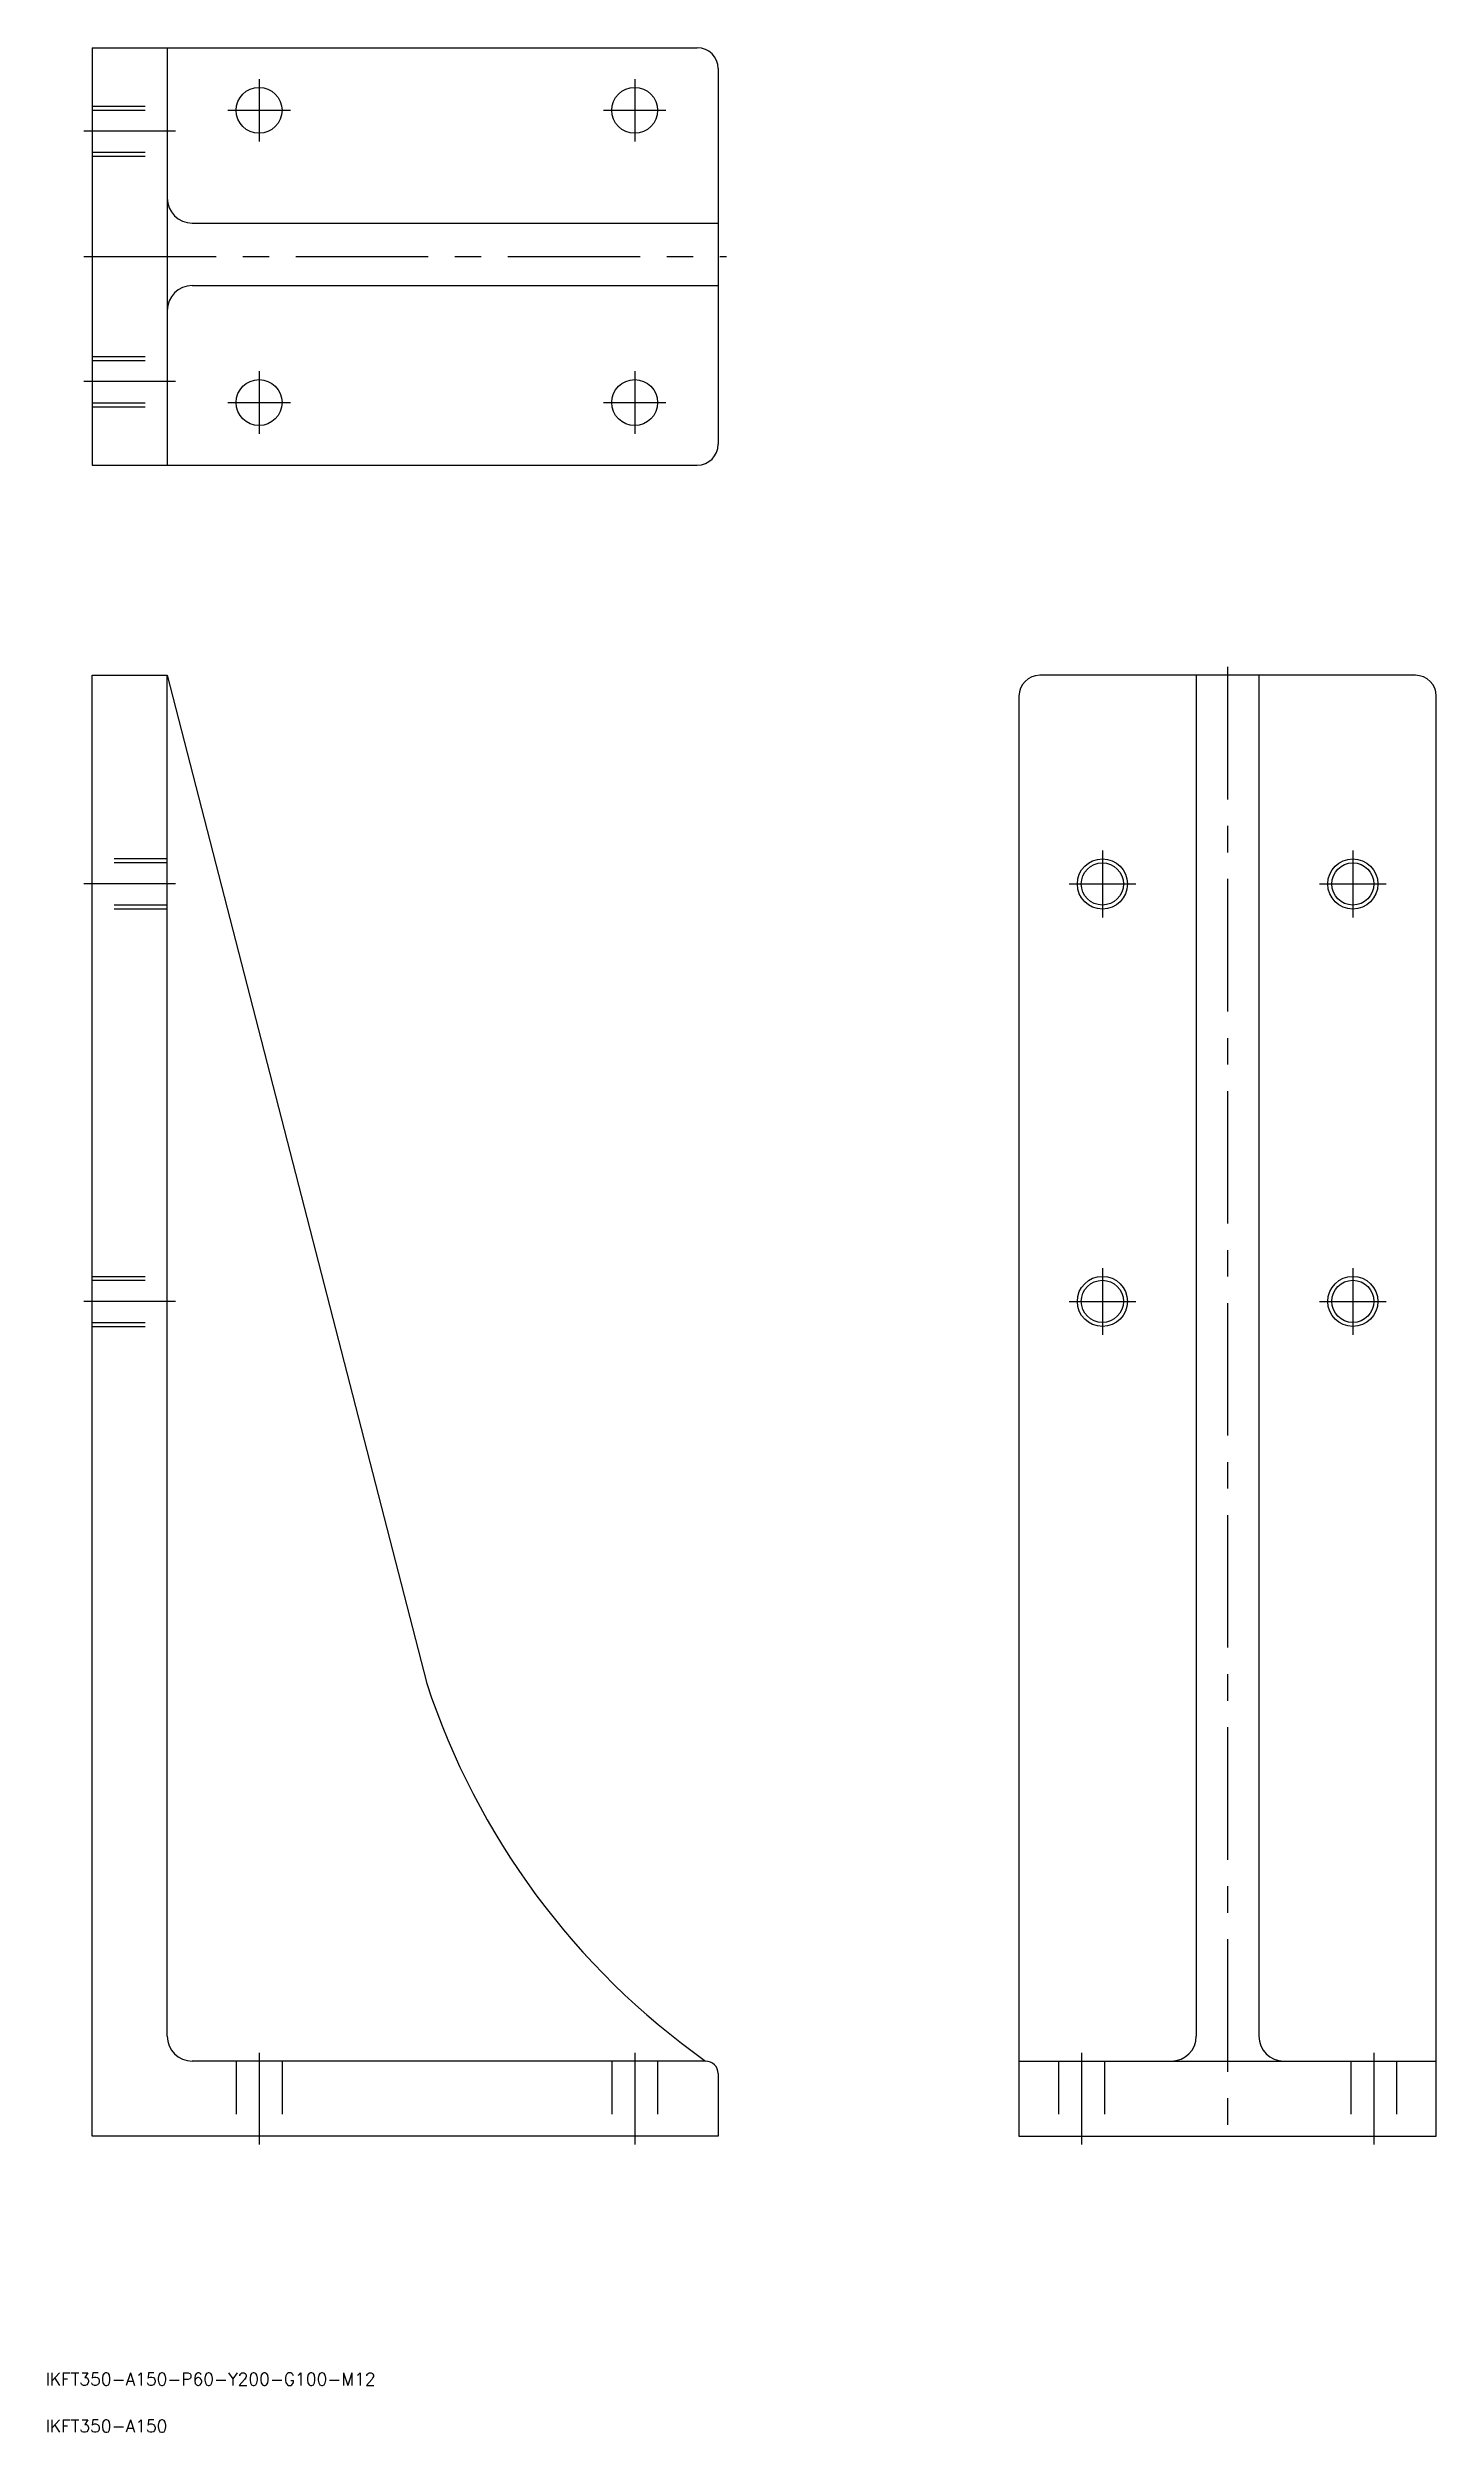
# Model space of a CAD drawing. Extents: x -283 to 50, y -71 to 500.
import ezdxf

# ---------------------------------------------------------------- set-up
doc = ezdxf.new("R2010")
doc.units = 0
doc.linetypes.add('CENTER', pattern=[50.8, 31.75, -6.35, 6.35, -6.35])
doc.linetypes.add('DASHED', pattern=[19.05, 12.7, -6.35])
doc.layers.get('0').update_dxf_attribs({"linetype": 'CONTINUOUS'})
doc.layers.add('CENTER', color=1, linetype='CENTER')
doc.styles.get("Standard").update_dxf_attribs({"font": 'txt.shx', "height": 3, "bigfont": 'bigfont.shx'})

msp = doc.modelspace()

# ---------------------------------------------------------------- linework, layer by layer
at = {"color": 7, "linetype": 'CONTINUOUS'}
for p, q in [((-272.06, 500.34), (-272.06, 400.34)), ((-272.06, 500.34), (-127.06, 500.34)), ((-254.06, 500.34), (-254.06, 400.34)), ((-122.06, 495.34), (-122.06, 405.34)), ((-248.06, 458.34), (-122.06, 458.34)), ((-248.06, 443.34), (-122.06, 443.34)), ((-272.06, 400.34), (-127.06, 400.34)), ((-272.06, 0), (-272.06, 350)), ((-272.06, 350), (-254.06, 350)), ((-254.06, 24), (-254.06, 350)), ((-254.06, 350), (-191.89, 108.46)), ((45, 350), (-45, 350)), ((-7.5, 350), (-7.5, 24)), ((7.5, 350), (7.5, 24)), ((-50, 345), (-50, 0)), ((50, 0), (50, 345)), ((-125.06, 18), (-248.06, 18)), ((-50, 18), (50, 18)), ((-122.06, 15), (-122.06, 0)), ((-122.06, 0), (-272.06, 0)), ((-50, 0), (50, 0))]:
    msp.add_line(p, q, dxfattribs=at)
at = {"color": 3, "linetype": 'DASHED'}
for p, q in [((-272.06, 486.34), (-254.06, 486.34)), ((-272.06, 485.4), (-254.06, 485.4)), ((-272.06, 475.29), (-254.06, 475.29)), ((-272.06, 474.34), (-254.06, 474.34)), ((-272.06, 426.34), (-254.06, 426.34)), ((-272.06, 425.4), (-254.06, 425.4)), ((-272.06, 415.29), (-254.06, 415.29)), ((-272.06, 414.34), (-254.06, 414.34)), ((-254.06, 306), (-272.06, 306)), ((-254.06, 305.05), (-272.06, 305.05)), ((-254.06, 294.95), (-272.06, 294.95)), ((-254.06, 294), (-272.06, 294)), ((-272.06, 206), (-254.06, 206)), ((-272.06, 205.05), (-254.06, 205.05)), ((-272.06, 194.95), (-254.06, 194.95)), ((-272.06, 194), (-254.06, 194)), ((-237.56, 18), (-237.56, 0)), ((-226.56, 18), (-226.56, 0)), ((-147.56, 18), (-147.56, 0)), ((-136.56, 18), (-136.56, 0)), ((-40.5, 18), (-40.5, 0)), ((-29.5, 18), (-29.5, 0)), ((29.5, 18), (29.5, 0)), ((40.5, 18), (40.5, 0))]:
    msp.add_line(p, q, dxfattribs=at)
at = {"color": 7, "linetype": 'CONTINUOUS'}
for centre, radius in [((-232.06, 485.34), 5.5), ((-142.06, 485.34), 5.5), ((-232.06, 415.34), 5.5), ((-142.06, 415.34), 5.5), ((-30, 300), 5.05), ((30, 300), 5.05), ((-30, 200), 5.05), ((30, 200), 5.05)]:
    msp.add_circle(centre, radius, dxfattribs=at)
at = {"color": 3, "linetype": 'CONTINUOUS'}
for centre in [(-30, 300), (30, 300), (-30, 200), (30, 200)]:
    msp.add_circle(centre, 6, dxfattribs=at)
at = {"color": 7, "linetype": 'CONTINUOUS'}
for centre, radius, start, end in [((-127.06, 495.34), 5, 0, 90), ((-248.06, 464.34), 6, 180, 270), ((-248.06, 437.34), 6, 90, 180), ((-127.06, 405.34), 5, 270, 0), ((-45, 345), 5, 90, 180), ((45, 345), 5, 0, 90), ((-20.94, 164.83), 180, 198.2499, 234.6605), ((-248.06, 24), 6, 180, 270), ((-13.5, 24), 6, 270, 0), ((13.5, 24), 6, 180, 270), ((-125.06, 15), 3, 0, 90)]:
    msp.add_arc(centre, radius, start, end, dxfattribs=at)
at = {"layer": 'CENTER', "color": 1, "linetype": 'CENTER'}
for p, q in [((-232.06, 492.84), (-232.06, 477.84)), ((-142.06, 492.84), (-142.06, 477.84)), ((-252.06, 480.34), (-274.06, 480.34)), ((-239.56, 485.34), (-224.56, 485.34)), ((-149.56, 485.34), (-134.56, 485.34)), ((-274.06, 450.34), (-120.06, 450.34)), ((-232.06, 422.84), (-232.06, 407.84)), ((-142.06, 422.84), (-142.06, 407.84)), ((-252.06, 420.34), (-274.06, 420.34)), ((-239.56, 415.34), (-224.56, 415.34)), ((-149.56, 415.34), (-134.56, 415.34)), ((0, 352), (0, -2)), ((-30, 308), (-30, 292)), ((30, 308), (30, 292)), ((-252.06, 300), (-274.06, 300)), ((-38, 300), (-22, 300)), ((22, 300), (38, 300)), ((-30, 208), (-30, 192)), ((30, 208), (30, 192)), ((-252.06, 200), (-274.06, 200)), ((-38, 200), (-22, 200)), ((22, 200), (38, 200)), ((-232.06, 20), (-232.06, -2)), ((-142.06, 20), (-142.06, -2)), ((-35, 20), (-35, -2)), ((35, 20), (35, -2))]:
    msp.add_line(p, q, dxfattribs=at)

# ---------------------------------------------------------------- texts
at = {"color": 7, "linetype": 'CONTINUOUS'}
for s, p in [('IKFT350-A150-P60-Y200-G100-M12', (-283.21, -59.68)), ('IKFT350-A150', (-283.21, -70.92))]:
    msp.add_text(s, height=3, dxfattribs=at).set_placement(p)

doc.saveas('drawing.dxf')
